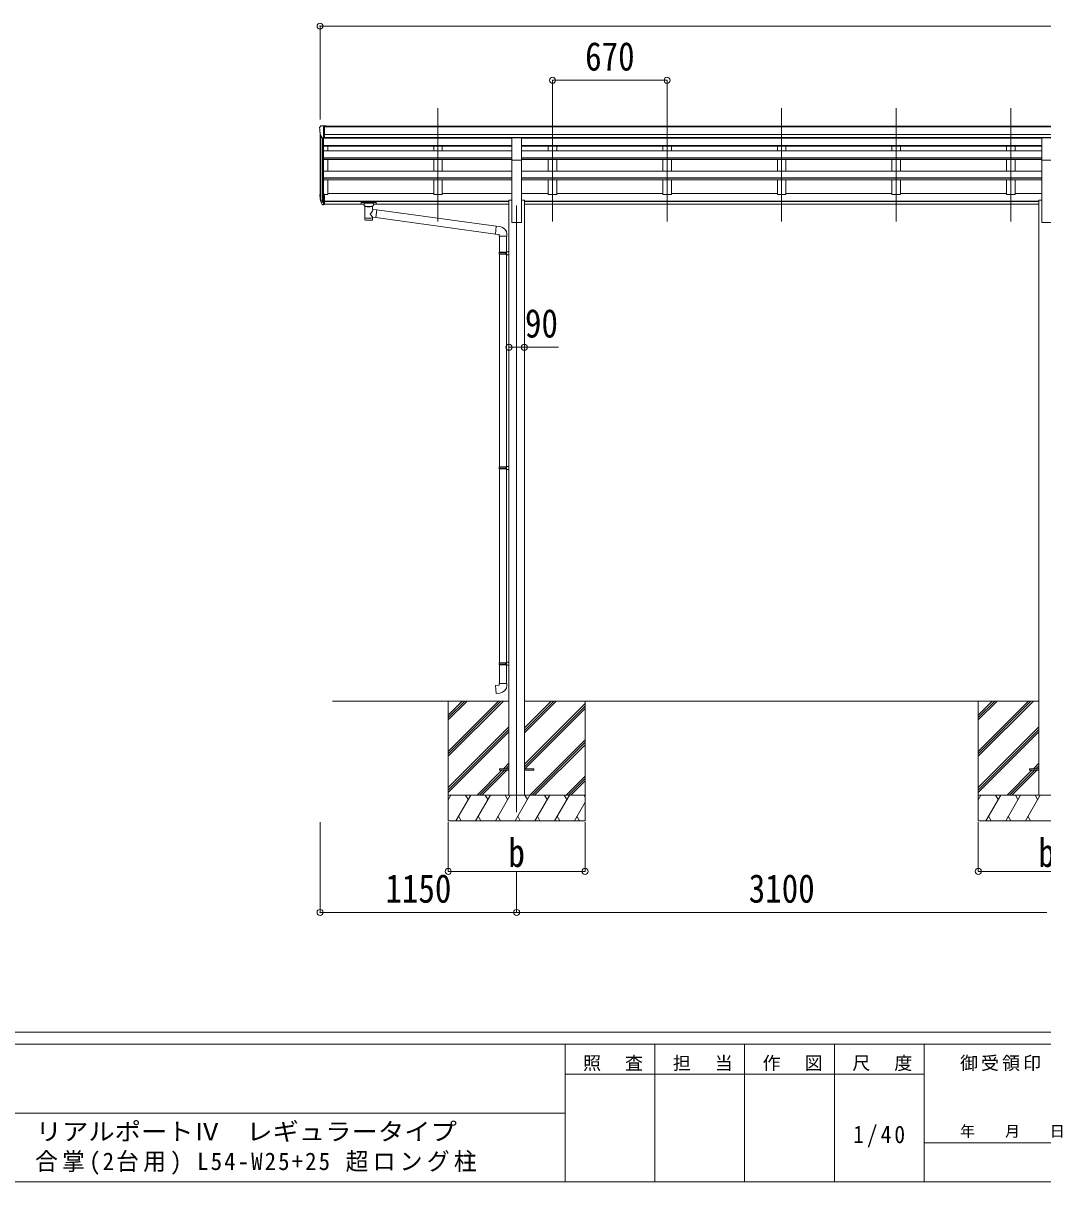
# Model space of a CAD drawing. Units: millimetres at full size. Extents: x -9783 to 33754, y -10064 to 6752.
# Drawn here: x 36 to 6000, y -6828 to -50 of the extents above; entities that cross this region are included whole.
import ezdxf
from ezdxf.enums import TextEntityAlignment as Align

# ---------------------------------------------------------------- set-up
doc = ezdxf.new("R2010")
doc.units = ezdxf.units.MM
doc.header["$LTSCALE"] = 35
doc.header["$PDMODE"] = 32
doc.header["$PDSIZE"] = 35
for name, color, linetype, lineweight in [('0-0_0', 7, 'Continuous', 9), ('0-1_本体', 4, 'Continuous', 9), ('0-2_部品', 7, 'Continuous', 9), ('0-8_PARTS2', 2, 'Continuous', 9), ('0-A_寸法', 6, 'Continuous', 9), ('F-0_240', 7, 'Continuous', 9)]:
    doc.layers.add(name, color=color, linetype=linetype, lineweight=lineweight)
doc.styles.add('ＭＳ ゴシック', font='')
doc.styles.get('ＭＳ ゴシック').set_extended_font_data('MS Gothic')

msp = doc.modelspace()

# ---------------------------------------------------------------- linework, layer by layer
at = {"layer": '0-0_0'}
for p, q in [((1846.2, -4015.77), (2877, -4015.77)), ((2522.2, -4015.77), (2522.2, -4715.77)), ((2522.2, -4309.95), (2816.38, -4015.77)), ((2522.2, -4324.09), (2830.53, -4015.77)), ((2522.2, -4338.23), (2844.67, -4015.77)), ((2522.2, -4126.1), (2632.54, -4015.77)), ((2522.2, -4111.96), (2618.39, -4015.77)), ((2522.2, -4097.82), (2604.25, -4015.77)), ((2967.4, -4201.4), (3153.04, -4015.77)), ((2967.4, -4187.26), (3138.89, -4015.77)), ((2967.4, -4173.12), (3124.75, -4015.77)), ((2967.4, -4015.77), (5977, -4015.77)), ((2967.4, -4385.25), (3322.2, -4030.45)), ((2967.4, -4399.39), (3322.2, -4044.59)), ((2969.66, -4411.27), (3322.2, -4058.73)), ((3322.2, -4015.77), (3322.2, -4715.77)), ((5622.2, -4015.77), (5622.2, -4715.77)), ((5622.2, -4309.95), (5916.38, -4015.77)), ((5622.2, -4324.09), (5930.53, -4015.77)), ((5622.2, -4338.23), (5944.67, -4015.77)), ((5622.2, -4126.1), (5732.54, -4015.77)), ((5622.2, -4111.96), (5718.39, -4015.77)), ((5622.2, -4097.82), (5704.25, -4015.77)), ((2522.2, -4522.08), (2877, -4167.28)), ((2522.2, -4536.22), (2877, -4181.42)), ((2522.2, -4550.36), (2877, -4195.57)), ((5622.2, -4522.08), (5977, -4167.28)), ((5622.2, -4536.22), (5977, -4181.42)), ((5622.2, -4550.36), (5977, -4195.57)), ((2999.01, -4565.77), (3322.2, -4242.58)), ((3013.15, -4565.77), (3322.2, -4256.72)), ((3027.3, -4565.77), (3322.2, -4270.87)), ((2845.15, -4411.27), (2877, -4379.41)), ((2859.29, -4411.27), (2877, -4393.56)), ((5945.15, -4411.27), (5977, -4379.41)), ((5959.29, -4411.27), (5977, -4393.56)), ((2690.65, -4565.77), (2836.15, -4420.27)), ((2704.79, -4565.77), (2850.29, -4420.27)), ((2718.93, -4565.77), (2864.43, -4420.27)), ((2873.43, -4411.27), (2877, -4407.7)), ((3211.15, -4565.77), (3322.2, -4454.71)), ((3225.29, -4565.77), (3322.2, -4468.86)), ((5790.65, -4565.77), (5936.15, -4420.27)), ((5804.79, -4565.77), (5950.29, -4420.27)), ((5818.93, -4565.77), (5964.43, -4420.27)), ((5973.43, -4411.27), (5977, -4407.7)), ((3239.43, -4565.77), (3322.2, -4483)), ((3322.2, -4565.77), (2522.2, -4565.77)), ((2522.2, -4593.27), (2538.08, -4565.77)), ((2566.95, -4715.77), (2653.55, -4565.77)), ((2638.55, -4591.75), (2623.55, -4565.77)), ((2682.42, -4715.77), (2769.02, -4565.77)), ((2754.02, -4591.75), (2739.02, -4565.77)), ((2797.89, -4715.77), (2884.49, -4565.77)), ((2869.49, -4591.75), (2854.49, -4565.77)), ((2913.36, -4715.77), (2999.96, -4565.77)), ((2984.96, -4591.75), (2969.96, -4565.77)), ((3028.83, -4715.77), (3115.43, -4565.77)), ((3100.43, -4591.75), (3085.43, -4565.77)), ((3144.3, -4715.77), (3230.9, -4565.77)), ((3200.9, -4565.77), (3215.9, -4591.75)), ((3259.77, -4715.77), (3322.2, -4607.63)), ((3316.37, -4565.77), (3322.2, -4575.87)), ((6422.2, -4565.77), (5622.2, -4565.77)), ((5622.2, -4593.27), (5638.08, -4565.77)), ((5666.95, -4715.77), (5753.55, -4565.77)), ((5738.55, -4591.75), (5723.55, -4565.77)), ((5782.42, -4715.77), (5869.02, -4565.77)), ((5854.02, -4591.75), (5839.02, -4565.77)), ((5897.89, -4715.77), (5984.49, -4565.77)), ((5969.49, -4591.75), (5954.49, -4565.77)), ((2522.2, -4715.77), (3322.2, -4715.77)), ((2581.95, -4689.79), (2596.95, -4715.77)), ((2697.42, -4689.79), (2712.42, -4715.77)), ((2812.89, -4689.79), (2827.89, -4715.77)), ((2928.36, -4689.79), (2943.36, -4715.77)), ((3043.83, -4689.79), (3058.83, -4715.77)), ((3159.3, -4689.79), (3174.3, -4715.77)), ((3274.77, -4689.79), (3289.77, -4715.77)), ((5622.2, -4715.77), (6422.2, -4715.77)), ((5681.95, -4689.79), (5696.95, -4715.77)), ((5797.42, -4689.79), (5812.42, -4715.77)), ((5912.89, -4689.79), (5927.89, -4715.77))]:
    msp.add_line(p, q, dxfattribs=at)
at = {"layer": '0-1_本体'}
for p, q in [((1798.7, -651.65), (7145.7, -651.65)), ((1798.7, -657), (7145.7, -657)), ((1772.2, -1052.65), (1772.2, -688.4)), ((1776.49, -707.2), (1776.49, -1076.91)), ((1786.2, -722.56), (1786.2, -1094.91)), ((1792.2, -723.03), (1792.2, -1050.48)), ((1792.2, -723.04), (2894.7, -723.04)), ((1798.7, -700.53), (7145.7, -700.53)), ((1798.7, -718.2), (7145.7, -718.2)), ((2894.7, -720.57), (1798.7, -720.57)), ((2437.2, -720.57), (2437.2, -723.04)), ((2487.2, -720.57), (2487.2, -723.04)), ((5994.7, -723.04), (2949.7, -723.04)), ((3107.2, -720.57), (3107.2, -723.04)), ((3157.2, -720.57), (3157.2, -723.04)), ((3777.2, -720.57), (3777.2, -723.04)), ((3827.2, -720.57), (3827.2, -723.04)), ((4447.2, -720.57), (4447.2, -723.04)), ((4497.2, -720.57), (4497.2, -723.04)), ((5117.2, -720.57), (5117.2, -723.04)), ((5167.2, -720.57), (5167.2, -723.04)), ((5787.2, -720.57), (5787.2, -723.04)), ((5837.2, -720.57), (5837.2, -723.04)), ((1792.2, -765.23), (2894.7, -765.23)), ((1792.2, -766.63), (2894.7, -766.63)), ((1792.2, -770.32), (2894.7, -770.32)), ((1792.2, -797.56), (2894.7, -797.56)), ((1817.2, -797.56), (1817.2, -770.32)), ((2437.2, -770.32), (2437.2, -797.56)), ((2487.2, -770.32), (2487.2, -797.56)), ((5994.7, -765.23), (2949.7, -765.23)), ((5994.7, -766.63), (2949.7, -766.63)), ((5994.7, -770.32), (2949.7, -770.32)), ((5994.7, -797.56), (2949.7, -797.56)), ((3107.2, -770.32), (3107.2, -797.56)), ((3157.2, -770.32), (3157.2, -797.56)), ((3777.2, -770.32), (3777.2, -797.56)), ((3827.2, -770.32), (3827.2, -797.56)), ((4447.2, -770.32), (4447.2, -797.56)), ((4497.2, -770.32), (4497.2, -797.56)), ((5117.2, -770.32), (5117.2, -797.56)), ((5167.2, -770.32), (5167.2, -797.56)), ((5787.2, -770.32), (5787.2, -797.56)), ((5837.2, -770.32), (5837.2, -797.56)), ((1792.2, -838.29), (2894.7, -838.29)), ((1792.2, -839.78), (2894.7, -839.78)), ((1792.2, -846.59), (2894.7, -846.59)), ((1817.2, -916.07), (1817.2, -846.59)), ((2437.2, -846.59), (2437.2, -916.07)), ((2487.2, -846.59), (2487.2, -916.07)), ((2894.7, -1215.77), (2894.7, -851.83)), ((5994.7, -838.29), (2949.7, -838.29)), ((5994.7, -839.78), (2949.7, -839.78)), ((5994.7, -846.59), (2949.7, -846.59)), ((2949.7, -1215.77), (2949.7, -851.83)), ((3107.2, -846.59), (3107.2, -916.07)), ((3157.2, -846.59), (3157.2, -916.07)), ((3777.2, -846.59), (3777.2, -916.07)), ((3827.2, -846.59), (3827.2, -916.07)), ((4447.2, -846.59), (4447.2, -916.07)), ((4497.2, -846.59), (4497.2, -916.07)), ((5117.2, -846.59), (5117.2, -916.07)), ((5167.2, -846.59), (5167.2, -916.07)), ((5787.2, -846.59), (5787.2, -916.07)), ((5837.2, -846.59), (5837.2, -916.07)), ((5994.7, -1215.77), (5994.7, -851.83)), ((1792.2, -916.07), (2894.7, -916.07)), ((5994.7, -916.07), (2949.7, -916.07)), ((1792.2, -955.39), (2894.7, -955.39)), ((1792.2, -956.87), (2894.7, -956.87)), ((1792.2, -966.35), (2894.7, -966.35)), ((1817.2, -1051.3), (1817.2, -966.35)), ((2437.2, -966.35), (2437.2, -1051.3)), ((5994.7, -955.39), (2949.7, -955.39)), ((5994.7, -956.87), (2949.7, -956.87)), ((5994.7, -966.35), (2949.7, -966.35)), ((3107.2, -966.35), (3107.2, -1051.3)), ((3777.2, -966.35), (3777.2, -1051.3)), ((4447.2, -966.35), (4447.2, -1051.3)), ((5117.2, -966.35), (5117.2, -1051.3)), ((5787.2, -966.35), (5787.2, -1051.3)), ((1798.7, -1051.3), (1817.2, -1051.3)), ((1817.2, -1046.5), (2437.2, -1046.5)), ((2487.2, -1046.5), (2894.7, -1046.5)), ((2949.7, -1046.5), (3107.2, -1046.5)), ((3157.2, -1046.5), (3777.2, -1046.5)), ((3827.2, -1046.5), (4447.2, -1046.5)), ((4497.2, -1046.5), (5117.2, -1046.5)), ((5167.2, -1046.5), (5787.2, -1046.5)), ((5837.2, -1046.5), (5994.7, -1046.5)), ((1798.7, -1090.81), (2877, -1090.81)), ((1798.7, -1092.19), (2877, -1092.19)), ((1798.7, -1109.37), (2030.2, -1109.37)), ((2084.2, -1109.37), (2877, -1109.37)), ((2877, -1085.77), (2894.7, -1085.77)), ((2877, -1085.77), (2877, -4565.77)), ((2949.7, -1085.77), (2967.4, -1085.77)), ((2967.4, -1085.77), (2967.4, -4565.77)), ((2967.4, -1090.81), (5977, -1090.81)), ((2967.4, -1092.19), (5977, -1092.19)), ((2967.4, -1109.37), (5977, -1109.37)), ((5977, -1085.77), (5994.7, -1085.77)), ((5977, -1085.77), (5977, -4565.77)), ((2894.7, -1215.77), (2949.7, -1215.77)), ((5994.7, -1215.77), (6049.7, -1215.77))]:
    msp.add_line(p, q, dxfattribs=at)
for points in [[(2949.7, -720.57), (5812.2, -720.69), (5994.7, -720.69)], [(2487.2, -966.35), (2487.2, -1051.3), (2437.2, -1051.3)], [(3157.2, -966.35), (3157.2, -1051.3), (3107.2, -1051.3)], [(3827.2, -966.35), (3827.2, -1051.3), (3777.2, -1051.3)], [(4497.2, -966.35), (4497.2, -1051.3), (4447.2, -1051.3)], [(5167.2, -966.35), (5167.2, -1051.3), (5117.2, -1051.3)], [(5837.2, -966.35), (5837.2, -1051.3), (5787.2, -1051.3)]]:
    msp.add_lwpolyline(points, dxfattribs=at)
at = {"layer": '0-2_部品'}
for p, q in [((1770.2, -659.42), (1770.2, -660.05)), ((1777.11, -650.61), (1773.05, -656.42)), ((1780.2, -650.05), (1777.87, -650.19)), ((1780.2, -650.05), (1798.7, -650.05)), ((1792.2, -723.03), (1792.2, -650.05)), ((1798.7, -650.05), (1808.7, -650.13)), ((1798.7, -722.03), (1798.7, -650.05)), ((1808.7, -651.65), (1808.7, -650.13)), ((1784.58, -721.22), (1775.3, -705.15)), ((1792.2, -723.03), (1787, -722.71)), ((1798.7, -722.03), (1792.2, -722.03)), ((2894.7, -719.91), (2949.7, -719.91)), ((2894.7, -851.99), (2894.7, -719.91)), ((2949.7, -851.99), (2949.7, -719.91)), ((5994.7, -719.91), (6049.7, -719.91)), ((5994.7, -851.99), (5994.7, -719.91)), ((2894.7, -851.99), (2949.7, -851.99)), ((5994.7, -851.99), (6049.7, -851.99)), ((1774.6, -1076.52), (1784.76, -1095.69)), ((1785.77, -1094.44), (1776.02, -1076.02)), ((1792.2, -1050.48), (1792.2, -1112.36)), ((1798.7, -1050.48), (1792.2, -1050.48)), ((1798.7, -1050.48), (1798.7, -1111.54)), ((1777.18, -1093.37), (1784.76, -1110.86)), ((1792.2, -1095.19), (1787.07, -1095.19)), ((1792.2, -1097.19), (1787.36, -1097.19)), ((1792.2, -1112.36), (1787.36, -1112.36)), ((1798.7, -1088.79), (1792.2, -1088.79)), ((1798.7, -1094.19), (1792.2, -1094.19)), ((1798.7, -1111.54), (1792.2, -1111.54)), ((2013.7, -1097.25), (2013.7, -1108.01)), ((2013.7, -1097.44), (2013.7, -1098.98)), ((2015.7, -1096.59), (2098.7, -1096.59)), ((2015.7, -1098.76), (2098.7, -1098.76)), ((2015.7, -1108.67), (2030.2, -1108.67)), ((2030.2, -1115.48), (2030.2, -1105.21)), ((2034.3, -1119.98), (2034.29, -1200.27)), ((2080.1, -1137.55), (2080.1, -1119.97)), ((2105.33, -1141.46), (2080.1, -1137.55)), ((2084.2, -1115.48), (2084.2, -1105.21)), ((2084.2, -1108.67), (2098.7, -1108.67)), ((2105.33, -1141.46), (2098.31, -1186.72)), ((2100.7, -1097.25), (2100.7, -1108.01)), ((2105.33, -1141.46), (2803.29, -1238.26)), ((2080.12, -1200.27), (2080.1, -1183.65)), ((2080.1, -1183.9), (2098.31, -1186.72)), ((2799.28, -1284.08), (2098.31, -1186.72)), ((2824.13, -1240.08), (2803.29, -1238.26)), ((2865.2, -1295.83), (2865.2, -1284.91)), ((2819.2, -1295.83), (2865.2, -1295.83)), ((2821.2, -1295.83), (2821.2, -1389.83)), ((2863.2, -1295.83), (2863.2, -1387.27)), ((2819.2, -1391.83), (2820.2, -1389.83)), ((2819.2, -1391.83), (2863.2, -1391.83)), ((2819.2, -1391.83), (2819.2, -1399.83)), ((2819.2, -1399.83), (2863.2, -1399.83)), ((2819.2, -1399.83), (2820.2, -1401.83)), ((2820.2, -1389.83), (2863.2, -1389.83)), ((2820.2, -1401.83), (2863.2, -1401.83)), ((2821.2, -1401.83), (2821.2, -2646.02)), ((2858.73, -1391.83), (2858.3, -1389.83)), ((2861.2, -1387.33), (2877.2, -1386.86)), ((2861.2, -1389.33), (2861.2, -1387.33)), ((2861.2, -1389.33), (2863.2, -1389.33)), ((2861.2, -1404.33), (2861.2, -1402.33)), ((2861.2, -1404.33), (2877.2, -1404.8)), ((2863.2, -1404.39), (2863.2, -2643.46)), ((2877.2, -1386.86), (2877.2, -1404.8)), ((2861.2, -2643.52), (2877.2, -2643.05)), ((2877.2, -2643.05), (2877.2, -2660.99)), ((2819.2, -2648.02), (2820.2, -2646.02)), ((2819.2, -2648.02), (2863.2, -2648.02)), ((2819.2, -2648.02), (2819.2, -2656.02)), ((2819.2, -2656.02), (2863.2, -2656.02)), ((2819.2, -2656.02), (2820.2, -2658.02)), ((2820.2, -2646.02), (2863.2, -2646.02)), ((2820.2, -2658.02), (2863.2, -2658.02)), ((2821.2, -2658.02), (2821.2, -3791.18)), ((2858.73, -2648.02), (2858.3, -2646.02)), ((2861.2, -2645.52), (2861.2, -2643.52)), ((2861.2, -2645.52), (2863.2, -2645.52)), ((2861.2, -2660.52), (2861.2, -2658.52)), ((2861.2, -2660.52), (2877.2, -2660.99)), ((2863.2, -2660.57), (2863.2, -3788.62)), ((2819.2, -3793.18), (2820.2, -3791.18)), ((2819.2, -3793.18), (2863.2, -3793.18)), ((2819.2, -3793.18), (2819.2, -3801.18)), ((2820.2, -3791.18), (2863.2, -3791.18)), ((2858.73, -3793.18), (2858.3, -3791.18)), ((2861.2, -3788.68), (2877.2, -3788.2)), ((2861.2, -3790.68), (2861.2, -3788.68)), ((2861.2, -3790.68), (2863.2, -3790.68)), ((2877.2, -3788.2), (2877.2, -3806.15)), ((2819.2, -3801.18), (2863.2, -3801.18)), ((2819.2, -3801.18), (2820.2, -3803.18)), ((2820.2, -3803.18), (2863.2, -3803.18)), ((2821.2, -3803.18), (2821.2, -3913.18)), ((2861.2, -3805.68), (2861.2, -3803.68)), ((2861.2, -3805.68), (2877.2, -3806.15)), ((2863.2, -3805.73), (2863.2, -3913.18)), ((2819.2, -3913.18), (2865.2, -3913.18)), ((2819.2, -3923.18), (2819.2, -3913.18)), ((2865.2, -3913.18), (2865.2, -3924.09))]:
    msp.add_line(p, q, dxfattribs=at)
at = {"layer": '0-2_部品', "color": 4}
for p, q in [((2822.4, -4411.27), (2822.4, -4420.27)), ((2877.2, -4411.27), (2822.4, -4411.27)), ((2877.2, -4420.27), (2822.4, -4420.27)), ((3022, -4411.27), (2967.2, -4411.27)), ((5922.2, -4411.27), (5922.2, -4420.27)), ((5977, -4411.27), (5922.2, -4411.27)), ((5977, -4420.27), (5922.2, -4420.27))]:
    msp.add_line(p, q, dxfattribs=at)
at = {"layer": '0-2_部品'}
for points in [[(2013.7, -1097.25), (2013.74, -1097.06), (2013.83, -1096.92), (2013.92, -1096.82), (2014.02, -1096.76), (2014.15, -1096.72), (2014.44, -1096.66), (2014.93, -1096.61), (2015.47, -1096.59), (2015.7, -1096.59)], [(2013.7, -1108.01), (2013.74, -1108.21), (2013.83, -1108.34), (2013.92, -1108.44), (2014.02, -1108.5), (2014.15, -1108.54), (2014.44, -1108.6), (2014.93, -1108.65), (2015.47, -1108.67), (2015.7, -1108.67)], [(2030.24, -1115.42), (2030.22, -1115.78), (2030.47, -1116.74), (2030.99, -1117.62), (2031.79, -1118.46), (2032.9, -1119.26), (2034.3, -1119.98)], [(2080.1, -1119.97), (2080.34, -1119.88), (2081.69, -1119.14), (2082.81, -1118.29), (2083.56, -1117.43), (2084.02, -1116.53), (2084.19, -1115.64)], [(2098.7, -1096.59), (2099.06, -1096.59), (2099.59, -1096.62), (2100.04, -1096.67), (2100.34, -1096.74), (2100.51, -1096.84), (2100.63, -1096.98), (2100.7, -1097.16), (2100.7, -1097.25)], [(2098.7, -1108.67), (2099.06, -1108.67), (2099.59, -1108.64), (2100.04, -1108.59), (2100.34, -1108.52), (2100.51, -1108.42), (2100.63, -1108.28), (2100.7, -1108.1), (2100.7, -1108.01)], [(2803.29, -1238.26), (2799.28, -1284.08), (2819.2, -1285.83), (2819.2, -1295.83)], [(2858.73, -1391.83), (2858.73, -1399.83), (2858.3, -1401.83)], [(2861.2, -1402.33), (2863.2, -1402.33), (2863.2, -1389.33)], [(2858.73, -2648.02), (2858.73, -2656.02), (2858.3, -2658.02)], [(2861.2, -2658.52), (2863.2, -2658.52), (2863.2, -2645.52)], [(2858.73, -3793.18), (2858.73, -3801.18), (2858.3, -3803.18)], [(2861.2, -3803.68), (2863.2, -3803.68), (2863.2, -3790.68)], [(2824.13, -3968.92), (2803.29, -3970.74), (2799.28, -3924.92), (2819.2, -3923.18)]]:
    msp.add_lwpolyline(points, dxfattribs=at)
at = {"layer": '0-2_部品', "color": 4}
msp.add_lwpolyline([(3022, -4411.27), (3022, -4420.27), (2967.2, -4420.27)], dxfattribs=at)
at = {"layer": '0-2_部品'}
for centre, radius, start, end in [((1773.2, -659.42), 3, 93, 180), ((1972.2, -660.05), 202, 180, 192.90261), ((1777.93, -651.19), 1, 93.5, 145), ((1787.18, -719.72), 3, 210, 266.5), ((1860.86, -1054.35), 89.07, 174.49576, 194.41188), ((1860.15, -1050.07), 88.05, 177.22392, 197.21071), ((1905.42, -1057.29), 133.22, 183.27987, 195.71302), ((1787.36, -1094.19), 3, 210, 270), ((1787.36, -1109.36), 3, 210, 270), ((1787.07, -1093.69), 1.5, 210, 270), ((2820.2, -1284.91), 45, 0, 85), ((2820.2, -3924.09), 45, 275, 0)]:
    msp.add_arc(centre, radius, start, end, dxfattribs=at)
for centre, major_axis, ratio, start_param, end_param in [((2015.7, -1098.98), (2, 0), 0.109601, 1.5707963, 3.1415927), ((2057.2, -1105.21), (27, 0), 0.122176, 6.2831853, 9.424778), ((2057.22, -1120.44), (-22.91, 0.42), 0.072511, 0.0008029, 1.5715993), ((2057.22, -1122.06), (-22.91, 0.42), 0.072511, 0.0008029, 1.5715993), ((2057.19, -1120.44), (22.92, 0.42), 0.07247, 4.71158, 6.2823764), ((2057.19, -1122.06), (22.92, 0.42), 0.07247, 4.71158, 6.2823764), ((2057.2, -1164.1), (-22.81, -26.62), 0.234429, 1.6855472, 3.1268519), ((2068.2, -1115.48), (16, 0), 0.361356, 6.2636979, 6.2831853), ((2098.7, -1098.98), (2, 0), 0.109601, 0, 1.5707963), ((2057.2, -1200.27), (22.92, 0), 0.101955, 3.1415499, 6.2833984), ((2057.2, -1187.83), (22.91, 0), 0.122865, 3.1415927, 6.2831853), ((2059.76, -1161.45), (20.32, -22.25), 0.045535, 0.0389954, 1.3075346)]:
    msp.add_ellipse(centre, major_axis=major_axis, ratio=ratio, start_param=start_param, end_param=end_param, dxfattribs=at)
at = {"layer": '0-8_PARTS2'}
for p, q in [((2462.2, -1209.57), (2462.2, -547.04)), ((3132.2, -1209.57), (3132.2, -547.04)), ((3802.2, -1209.57), (3802.2, -547.04)), ((4472.2, -1209.57), (4472.2, -547.04)), ((5142.2, -1209.57), (5142.2, -547.04)), ((5812.2, -1209.57), (5812.2, -547.04)), ((2922.2, -1115.77), (2922.2, -4665.77))]:
    msp.add_line(p, q, dxfattribs=at)
at = {"layer": '0-A_寸法'}
for p, q in [((1772.2, -67.41), (1772.2, -613.03)), ((1772.2, -67.41), (7172.2, -67.41)), ((3132.2, -384.03), (3132.2, -613.03)), ((3132.2, -384.03), (3802.2, -384.03)), ((3802.2, -384.03), (3802.2, -613.03)), ((2877.2, -1945.95), (2967.2, -1945.95)), ((2967.2, -1945.95), (3167.2, -1945.95)), ((1772.2, -5252.14), (1772.2, -4723.19)), ((2522.2, -5012.16), (2522.2, -4723.19)), ((3322.2, -5012.16), (3322.2, -4723.19)), ((5622.2, -5012.16), (5622.2, -4723.19)), ((2522.2, -5012.16), (3322.2, -5012.16)), ((2922.2, -5252.14), (2922.2, -5012.16)), ((5622.2, -5012.16), (6422.2, -5012.16)), ((1772.2, -5252.14), (2922.2, -5252.14)), ((2922.2, -5252.14), (6022.2, -5252.14))]:
    msp.add_line(p, q, dxfattribs=at)
for p in [(1772.2, -67.41), (3132.2, -384.03), (3802.2, -384.03), (2877.2, -1945.95), (2967.2, -1945.95), (2522.2, -5012.16), (3322.2, -5012.16), (5622.2, -5012.16), (1772.2, -5252.14), (2922.2, -5252.14)]:
    msp.add_point(p, dxfattribs=at)
at = {"layer": 'F-0_240', "color": 5}
for p, q in [((-9783.03, -5953.1), (9396.97, -5953.1)), ((-9783.03, -6023.1), (6285.75, -6023.1)), ((3205.75, -6023.1), (3205.75, -6828.1)), ((3730.75, -6023.1), (3730.75, -6828.1)), ((4255.75, -6023.1), (4255.75, -6828.1)), ((4780.75, -6023.1), (4780.75, -6828.1)), ((5305.75, -6023.1), (5305.75, -6828.1)), ((3205.75, -6198.1), (5305.75, -6198.1)), ((-3969.25, -6425.6), (3205.75, -6425.6)), ((5305.75, -6600.6), (6285.75, -6600.6)), ((-9783.03, -6828.1), (9396.97, -6828.1))]:
    msp.add_line(p, q, dxfattribs=at)

# ---------------------------------------------------------------- texts
at = {"layer": '0-A_寸法', "color": 7, "style": 'ＭＳ ゴシック', "width": 0.85}
for s, p in [('670', (3322.83, -377.03)), ('90', (2970.95, -1938.95)), ('b', (2874.08, -5035.91)), ('b', (5974.08, -5035.91)), ('1150', (2154.7, -5245.14)), ('3100', (4279.7, -5245.14))]:
    msp.add_text(s, height=166.8, dxfattribs=at).set_placement(p, align=Align.BOTTOM_LEFT)
at = {"layer": 'F-0_240', "style": 'ＭＳ ゴシック', "width": 1.1}
msp.add_text('リアルポートⅣ\u3000レギュラータイプ', height=102.6, dxfattribs=at).set_placement((109.35, -6616.22), align=Align.BOTTOM_LEFT)
at = {"layer": 'F-0_240', "style": 'ＭＳ ゴシック'}
msp.add_text('年\u3000\u3000月\u3000\u3000日', height=64.15, dxfattribs=at).set_placement((5515.76, -6583.1), align=Align.BOTTOM_LEFT)
at = {"layer": 'F-0_240', "attachment_point": 7, "style": 'ＭＳ ゴシック'}
for s, insert, char_height in [('\\T1.17;照\u3000査', (3310.76, -6180.6), 76.98), ('\\T1.17;担\u3000当', (3835.76, -6180.6), 76.98), ('\\T1.17;作\u3000図', (4360.75, -6180.6), 76.98), ('\\T1.17;尺\u3000度', (4885.76, -6180.6), 76.98), ('\\T1.17;御受領印', (5515.75, -6180.6), 76.98), ('\\T1.28;\\W0.9;1/40', (4890.13, -6626.85), 102.6), ('\\T1.19;\\W0.95;合掌(2台用)\\~L54-W25+25\\~超ロング柱', (105.77, -6786.55), 102.6)]:
    msp.add_mtext(s, dxfattribs=dict(at, insert=insert, char_height=char_height))

doc.saveas('drawing.dxf')
